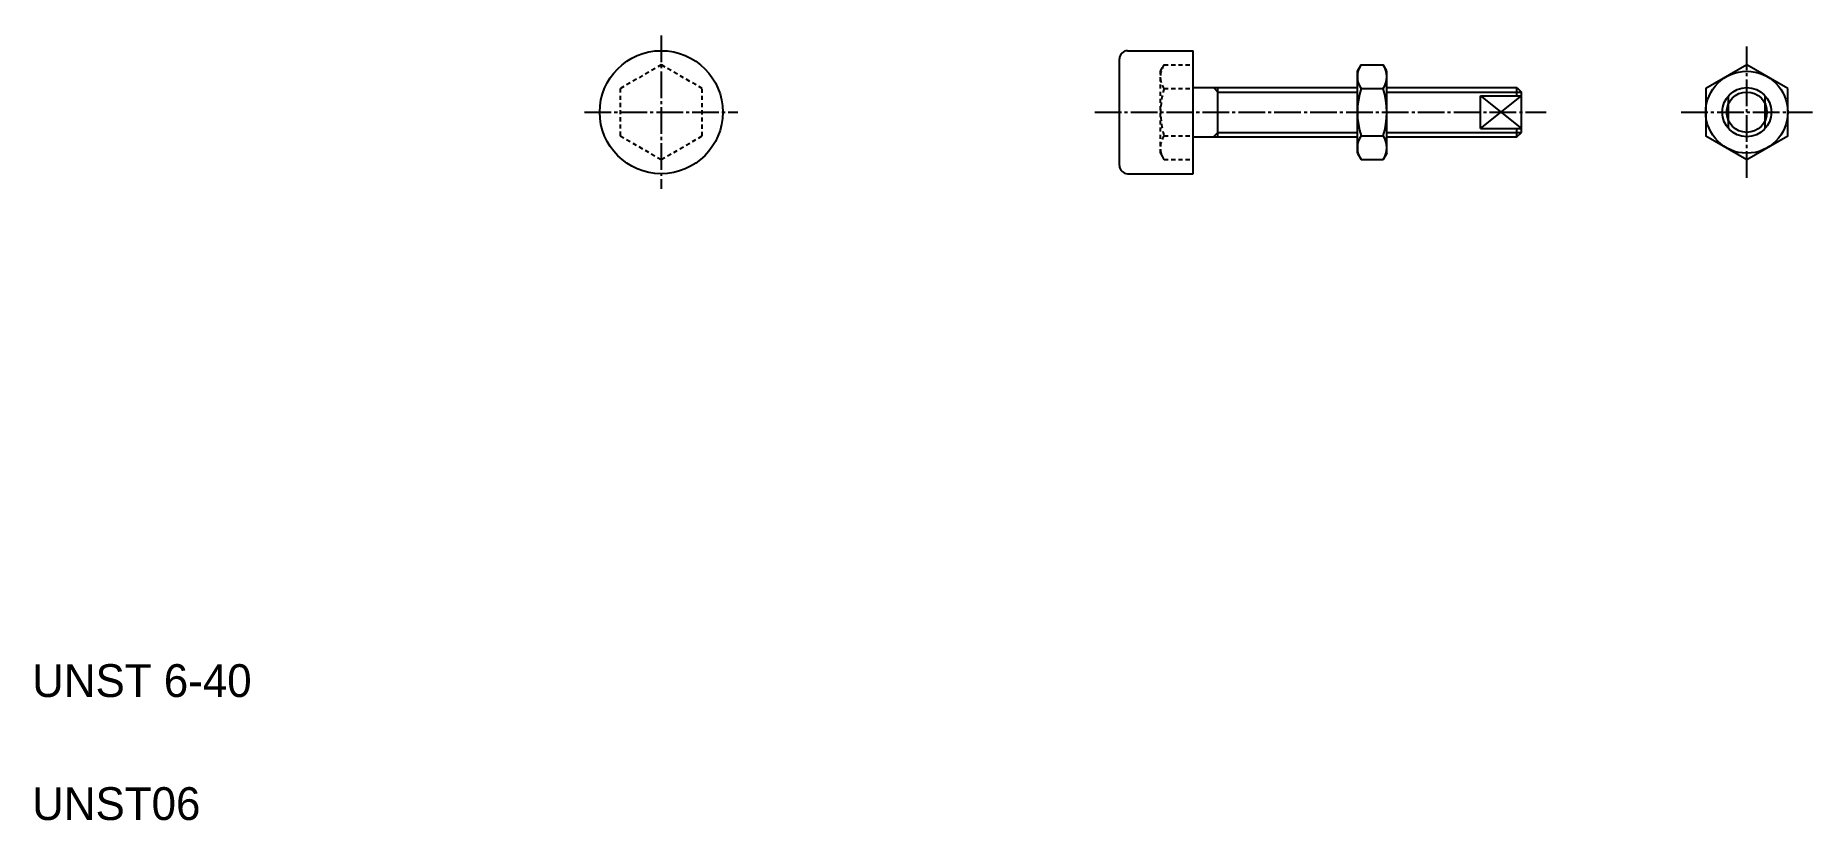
# Model space of a CAD drawing. Extents: x 10 to 227, y 10 to 106.
import ezdxf

# ---------------------------------------------------------------- set-up
doc = ezdxf.new("R2010")
doc.units = 0
doc.header["$LTSCALE"] = 0.25
doc.linetypes.add('CENTER', pattern=[17.5, 13, -1.5, 1.5, -1.5])
doc.linetypes.add('DASHED', pattern=[3.5, 2, -1.5])
doc.layers.get('0').update_dxf_attribs({"linetype": 'CONTINUOUS'})
doc.layers.add('CENTER', color=1, linetype='CENTER')

msp = doc.modelspace()

# ---------------------------------------------------------------- linework, layer by layer
at = {"color": 3, "linetype": 'DASHED'}
for p, q in [((86.68, 102.08), (81.68, 99.19)), ((91.68, 99.19), (86.68, 102.08)), ((147.52, 101.31), (147.97, 102.08)), ((147.97, 102.08), (151.52, 102.08)), ((147.52, 91.31), (147.52, 101.31)), ((81.68, 99.19), (81.68, 93.42)), ((91.68, 93.42), (91.68, 99.19)), ((147.97, 99.19), (151.52, 99.19)), ((81.68, 93.42), (86.68, 90.53)), ((86.68, 90.53), (91.68, 93.42)), ((147.97, 93.42), (151.52, 93.42)), ((147.52, 91.31), (147.97, 90.53)), ((147.97, 90.53), (151.52, 90.53))]:
    msp.add_line(p, q, dxfattribs=at)
at = {"color": 7, "linetype": 'CONTINUOUS'}
for p, q in [((142.52, 89.81), (142.52, 102.81)), ((143.52, 103.81), (151.52, 103.81)), ((151.52, 88.81), (151.52, 103.81)), ((171.52, 101.31), (171.97, 102.08)), ((171.97, 102.08), (174.68, 102.08)), ((175.12, 101.31), (174.68, 102.08)), ((171.52, 91.31), (171.52, 101.31)), ((175.12, 91.31), (175.12, 101.31)), ((151.52, 99.31), (171.52, 99.31)), ((154.52, 93.31), (154.52, 99.31)), ((171.97, 99.19), (174.68, 99.19)), ((175.12, 99.31), (190.98, 99.31)), ((186.52, 94.32), (186.52, 98.29)), ((186.52, 98.29), (191.52, 98.29)), ((190.98, 98.29), (190.98, 99.31)), ((190.98, 99.31), (191.52, 98.76)), ((191.52, 93.85), (191.52, 98.76)), ((216.74, 94.32), (216.74, 98.29)), ((221.24, 94.32), (221.24, 98.29)), ((151.52, 93.31), (171.52, 93.31)), ((171.97, 93.42), (174.68, 93.42)), ((175.12, 93.31), (190.98, 93.31)), ((186.52, 94.32), (191.52, 94.32)), ((190.98, 93.31), (190.98, 94.32)), ((190.98, 93.31), (191.52, 93.85)), ((171.52, 91.31), (171.97, 90.53)), ((175.12, 91.31), (174.68, 90.53)), ((143.52, 88.81), (151.52, 88.81)), ((171.97, 90.53), (174.68, 90.53))]:
    msp.add_line(p, q, dxfattribs=at)
at = {"color": 3, "linetype": 'CONTINUOUS'}
for p, q in [((153.98, 99.31), (154.52, 98.76)), ((154.52, 98.76), (171.52, 98.76)), ((175.12, 98.76), (191.52, 98.76)), ((186.52, 94.32), (191.52, 98.29)), ((186.52, 98.29), (191.52, 94.32)), ((153.98, 93.31), (154.52, 93.85)), ((154.52, 93.85), (171.52, 93.85)), ((175.12, 93.85), (191.52, 93.85))]:
    msp.add_line(p, q, dxfattribs=at)
for p, q in [((154.12, 93.44), (154.12, 93.44)), ((154.25, 93.58), (154.25, 93.58))]:
    msp.add_line(p, q)
msp.add_lwpolyline([(223.99, 99.19), (218.99, 102.08), (213.99, 99.19), (213.99, 93.42), (218.99, 90.53), (223.99, 93.42)], close=True)
at = {"color": 7, "linetype": 'CONTINUOUS'}
for centre, radius in [((86.68, 96.31), 7.5), ((218.99, 96.31), 3)]:
    msp.add_circle(centre, radius, dxfattribs=at)
msp.add_circle((218.99, 96.31), 5)
at = {"color": 3, "linetype": 'CONTINUOUS'}
msp.add_circle((218.99, 96.31), 2.46, dxfattribs=at)
at = {"color": 7, "linetype": 'CONTINUOUS'}
for centre, start, end in [((143.52, 102.81), 90, 180), ((143.52, 89.81), 180, 270)]:
    msp.add_arc(centre, 1, start, end, dxfattribs=at)
at = {"color": 3, "linetype": 'DASHED'}
for centre, radius, start, end in [((150.08, 100.64), 2.56, 145.6157, 214.3843), ((157.08, 96.31), 9.55, 162.412, 197.588), ((150.08, 91.98), 2.56, 145.6157, 214.3843)]:
    msp.add_arc(centre, radius, start, end, dxfattribs=at)
at = {"color": 7}
for centre, radius, start, end in [((174.07, 100.64), 2.55, 145.5445, 214.4555), ((172.57, 100.64), 2.55, 325.5445, 34.4555), ((181.08, 96.31), 9.55, 162.4126, 197.5873), ((165.57, 96.31), 9.55, 342.4127, 17.5874), ((174.07, 91.98), 2.55, 145.5445, 214.4555), ((172.57, 91.98), 2.55, 325.5445, 34.4555)]:
    msp.add_arc(centre, radius, start, end, dxfattribs=at)
at = {"color": 3}
msp.add_arc((147.97, 99.19), 1.02e-13, 215.0786, 236.3099, dxfattribs=at)
at = {"layer": 'CENTER', "color": 1, "linetype": 'CENTER'}
for p, q in [((86.68, 105.66), (86.68, 86.96)), ((218.99, 88.31), (218.99, 104.31)), ((77.33, 96.31), (96.03, 96.31)), ((139.52, 96.31), (194.52, 96.31)), ((210.99, 96.31), (226.99, 96.31))]:
    msp.add_line(p, q, dxfattribs=at)

# ---------------------------------------------------------------- texts
for s, p in [('UNST 6-40', (10, 25)), ('UNST06', (10, 10))]:
    msp.add_text(s, height=4).set_placement(p)

doc.saveas('drawing.dxf')
